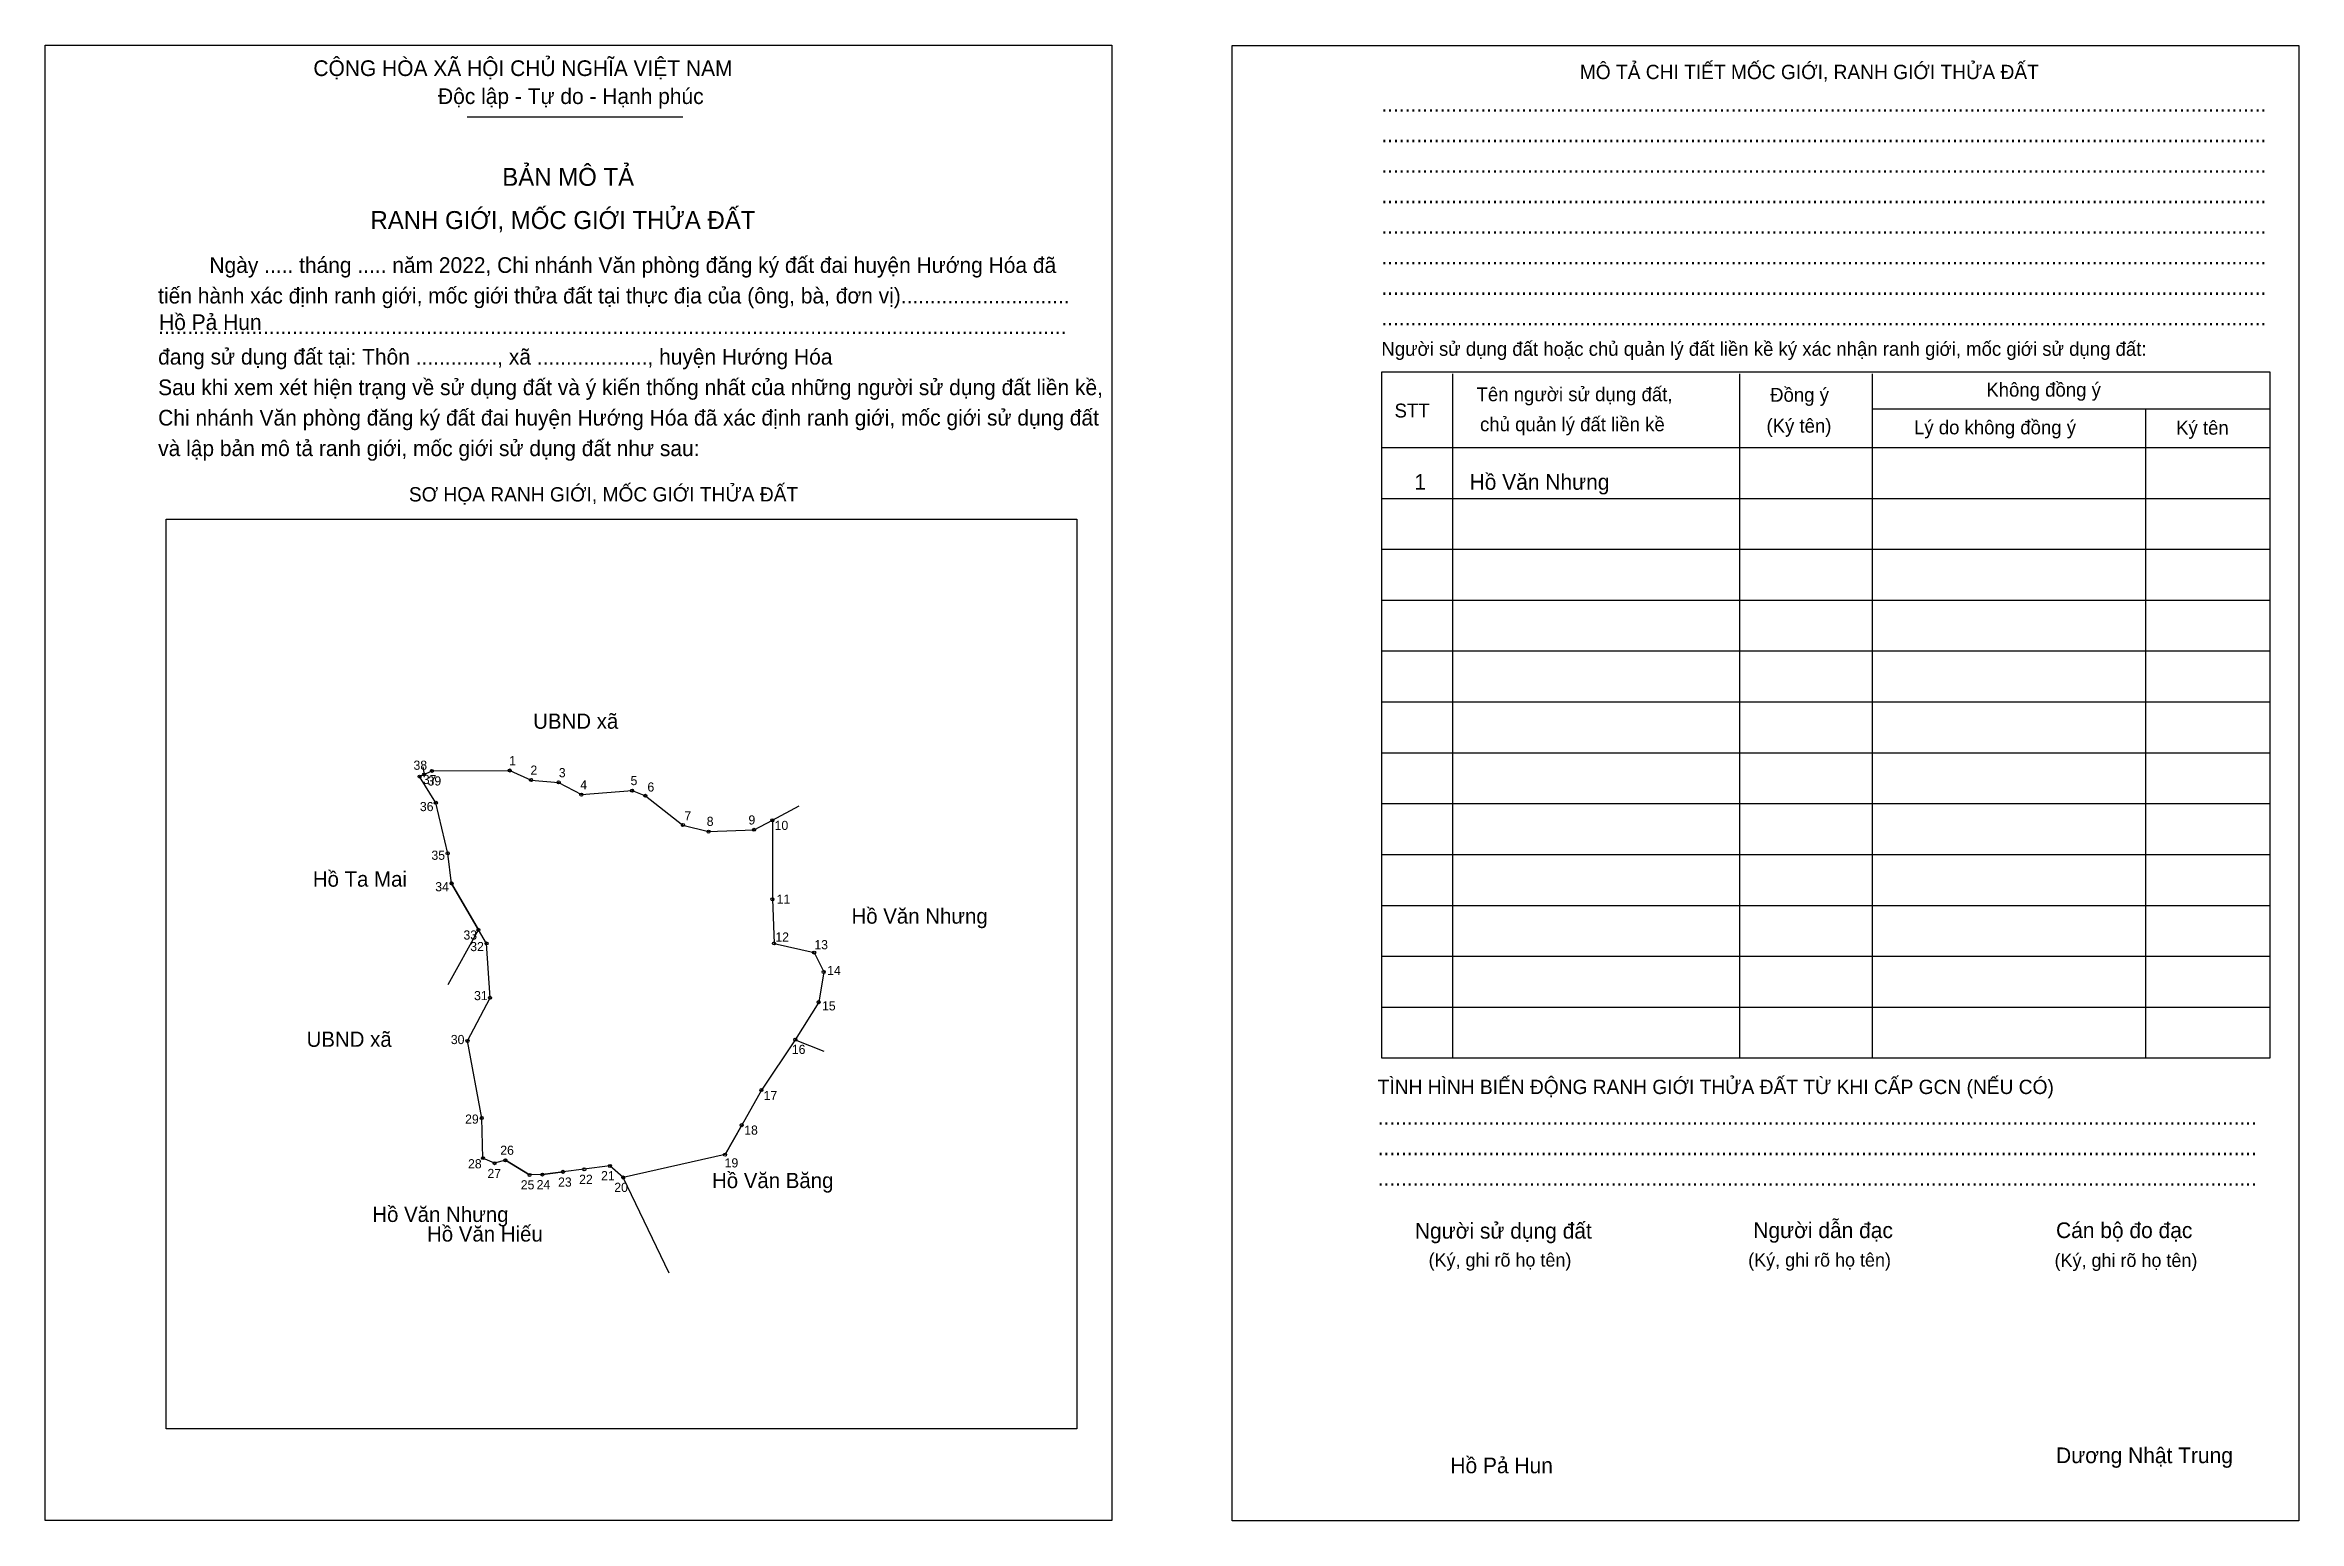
# Model space of a CAD drawing. Extents: x 545130 to 546361, y 1834938 to 1835744.
import ezdxf

# ---------------------------------------------------------------- set-up
doc = ezdxf.new("R2010")
doc.units = 0
for name, color, linetype in [('Level 1', 7, 'Continuous'), ('Level 10', 7, 'Continuous'), ('Level 11', 7, 'Continuous'), ('Level 2', 7, 'Continuous'), ('Level 25', 7, 'Continuous'), ('Level 27', 7, 'Continuous'), ('Level 36', 7, 'Continuous'), ('Level 52', 7, 'Continuous'), ('Level 55', 7, 'Continuous'), ('Level 6', 7, 'Continuous'), ('Level 9', 7, 'Continuous')]:
    doc.layers.add(name, color=color, linetype=linetype)

msp = doc.modelspace()

# ---------------------------------------------------------------- linework, layer by layer
at = {"layer": 'Level 1'}
for p, q in [((545129.9, 1835744.4), (545129.9, 1835744.4)), ((545778.4, 1835744.1), (545778.4, 1835744.1)), ((545360.6, 1835705.2), (545478.4, 1835705.2)), ((545898.9, 1835564.8), (545898.9, 1835190.9)), ((546055.7, 1835564.8), (546055.7, 1835190.9)), ((546128.2, 1835564.8), (546128.2, 1835190.9)), ((546128.2, 1835545.6), (546345.6, 1835545.6)), ((546277.5, 1835545.6), (546277.5, 1835190.9)), ((545860, 1835524.5), (546345.6, 1835524.5)), ((545860, 1835496.7), (546345.6, 1835496.7)), ((545196.1, 1835485.3), (545196.1, 1835485.3)), ((545860, 1835468.9), (546345.6, 1835468.9)), ((545860, 1835441.1), (546345.6, 1835441.1)), ((545860, 1835413.3), (546345.6, 1835413.3)), ((545860, 1835385.5), (546345.6, 1835385.5)), ((545860, 1835357.7), (546345.6, 1835357.7)), ((545860, 1835329.9), (546345.6, 1835329.9)), ((545860, 1835302.1), (546345.6, 1835302.1)), ((545860, 1835274.3), (546345.6, 1835274.3)), ((545860, 1835246.5), (546345.6, 1835246.5)), ((545860, 1835218.7), (546345.6, 1835218.7)), ((545693.7, 1834988.2), (545693.7, 1834988.2)), ((545712.8, 1834938.2), (545712.8, 1834938.2)), ((546361.3, 1834937.9), (546361.3, 1834937.9))]:
    msp.add_line(p, q, dxfattribs=at)
for points in [[(546345.6, 1835565.7), (545860, 1835565.7), (545860, 1835190.9), (546345.6, 1835190.9)], [(545196.1, 1835485.3), (545693.7, 1835485.3), (545693.7, 1834988.2), (545196.1, 1834988.2)]]:
    msp.add_lwpolyline(points, close=True, dxfattribs=at)
at = {"layer": 'Level 10'}
for p, q in [((545336.3, 1835350), (545337, 1835345.8)), ((545350.2, 1835231.1), (545366.7, 1835260.9)), ((545470.9, 1835073.4), (545445.8, 1835125.6))]:
    msp.add_line(p, q, dxfattribs=at)
msp.add_lwpolyline([(545375.5, 1835133.4), (545369.1, 1835136.2), (545368.5, 1835158.1), (545360.7, 1835200.2), (545373, 1835223.8), (545371.1, 1835253.5), (545366.7, 1835260.9), (545352, 1835286.3), (545349.9, 1835302.7), (545343.4, 1835330.4), (545334.5, 1835344.7), (545337, 1835345.8), (545341.3, 1835347.8), (545383.8, 1835348), (545395.4, 1835342.8), (545410.5, 1835341.5), (545422.9, 1835334.8), (545450.6, 1835337), (545457.9, 1835334.2), (545478.4, 1835318.2), (545492.4, 1835314.6), (545517.3, 1835315.6), (545527.3, 1835320.8), (545527.3, 1835277.6), (545528.2, 1835253.5), (545550.1, 1835248.5), (545555.3, 1835237.9), (545552.6, 1835221.4), (545539.8, 1835200.9), (545521.3, 1835173.4), (545510.5, 1835154.2), (545501.4, 1835138.1), (545445.8, 1835125.6), (545438.5, 1835131.9), (545424.5, 1835130.1), (545412.9, 1835128.7), (545401.6, 1835127.2), (545394.6, 1835127), (545381.4, 1835135)], close=True, dxfattribs=at)
at = {"layer": 'Level 11'}
for centre in [(545334.5, 1835344.7), (545337, 1835345.8), (545341.3, 1835347.8), (545383.8, 1835348), (545395.4, 1835342.8), (545410.5, 1835341.5), (545422.9, 1835334.8), (545450.6, 1835337), (545457.9, 1835334.2), (545343.4, 1835330.4), (545527.3, 1835320.8), (545478.4, 1835318.2), (545492.4, 1835314.6), (545517.3, 1835315.6), (545349.9, 1835302.7), (545352, 1835286.3), (545527.3, 1835277.6), (545366.7, 1835260.9), (545371.1, 1835253.5), (545528.2, 1835253.5), (545550.1, 1835248.5), (545555.3, 1835237.9), (545373, 1835223.8), (545552.6, 1835221.4), (545360.7, 1835200.2), (545539.8, 1835200.9), (545521.3, 1835173.4), (545368.5, 1835158.1), (545510.5, 1835154.2), (545369.1, 1835136.2), (545381.4, 1835135), (545501.4, 1835138.1), (545375.5, 1835133.4), (545375.5, 1835133.4), (545394.6, 1835127), (545401.6, 1835127.2), (545412.9, 1835128.7), (545424.5, 1835130.1), (545438.5, 1835131.9), (545445.8, 1835125.6)]:
    msp.add_circle(centre, 0.834, dxfattribs=at)
at = {"layer": 'Level 2'}
for points in [[(545129.9, 1835744.4), (545712.8, 1835744.4), (545712.8, 1834938.2), (545129.9, 1834938.2)], [(545778.4, 1835744.1), (546361.3, 1835744.1), (546361.3, 1834937.9), (545778.4, 1834937.9)]]:
    msp.add_lwpolyline(points, close=True, dxfattribs=at)
at = {"layer": 'Level 25'}
for p, q in [((545341.3, 1835347.8), (545383.8, 1835348)), ((545410.5, 1835341.5), (545422.9, 1835334.8)), ((545422.9, 1835334.8), (545450.6, 1835337)), ((545352, 1835286.3), (545366.7, 1835260.9)), ((545555.3, 1835237.9), (545552.6, 1835221.4)), ((545368.5, 1835158.1), (545360.7, 1835200.2)), ((545501.4, 1835138.1), (545510.5, 1835154.2)), ((545381.4, 1835135), (545394.6, 1835127)), ((545401.6, 1835127.2), (545412.9, 1835128.7))]:
    msp.add_line(p, q, dxfattribs=at)
at = {"layer": 'Level 27'}
for p, q in [((545527.3, 1835320.8), (545542, 1835328.7)), ((545539.8, 1835200.9), (545555.3, 1835194.7))]:
    msp.add_line(p, q, dxfattribs=at)

# ---------------------------------------------------------------- texts
at = {"layer": 'Level 1'}
for s, height, p in [('CỘNG HÒA XÃ HỘI CHỦ NGHĨA VIỆT NAM', 8.562, (545276.5, 1835727.5)), ('MÔ TẢ CHI TIẾT MỐC GIỚI, RANH GIỚI THỬA ĐẤT', 7.828, (545968.4, 1835725.8)), ('Độc lập - Tự do - Hạnh phúc', 8.562, (545344.6, 1835712.2)), ('........................................................................................................................................................', 8.5619, (545860, 1835708)), ('........................................................................................................................................................', 8.5619, (545860, 1835691.3)), ('BẢN MÔ TẢ', 9.79, (545379.7, 1835667.5)), ('........................................................................................................................................................', 8.5619, (545860, 1835674.6)), ('RANH GIỚI, MỐC GIỚI THỬA ĐẤT', 9.786, (545307.7, 1835643.9)), ('........................................................................................................................................................', 8.5619, (545860, 1835658)), ('........................................................................................................................................................', 8.5619, (545860, 1835641.3)), ('Ngày ..... tháng ..... năm 2022, Chi nhánh Văn phòng đăng ký đất đai huyện Hướng Hóa đã', 8.562, (545219.7, 1835619.9)), ('........................................................................................................................................................', 8.5619, (545860, 1835624.6)), ('tiến hành xác định ranh giới, mốc giới thửa đất tại thực địa của (ông, bà, đơn vị).............................', 8.5619, (545191.7, 1835603.2)), ('........................................................................................................................................................', 8.5619, (545860, 1835607.9)), ('........................................................................................................................................................', 8.5619, (545860, 1835591.2)), ('đang sử dụng đất tại: Thôn .............., xã ..................., huyện Hướng Hóa', 8.562, (545191.7, 1835569.8)), ('............................................................................................................................................................', 8.5619, (545191.7, 1835586.5)), ('Người sử dụng đất hoặc chủ quản lý đất liền kề ký xác nhận ranh giới, mốc giới sử dụng đất:', 7.584, (545860, 1835574.6)), ('Sau khi xem xét hiện trạng về sử dụng đất và ý kiến thống nhất của những người sử dụng đất liền kề,', 8.562, (545191.7, 1835553.1)), ('Tên người sử dụng đất,', 7.584, (545912, 1835549.8)), ('Đồng ý', 7.58, (546072.4, 1835549.5)), ('Không đồng ý', 7.584, (546190.5, 1835552.3)), ('Chi nhánh Văn phòng đăng ký đất đai huyện Hướng Hóa đã xác định ranh giới, mốc giới sử dụng đất', 8.562, (545191.7, 1835536.5)), ('STT', 7.58, (545867.2, 1835540.9)), ('chủ quản lý đất liền kề', 7.584, (545913.9, 1835533.4)), ('và lập bản mô tả ranh giới, mốc giới sử dụng đất như sau:', 8.562, (545191.7, 1835519.8)), ('(Ký tên)', 7.58, (546070.4, 1835532.6)), ('Lý do không đồng ý', 7.584, (546151, 1835531.7)), ('Ký tên', 7.58, (546294.2, 1835531.5)), ('SƠ HỌA RANH GIỚI, MỐC GIỚI THỬA ĐẤT', 7.828, (545328.7, 1835495)), ('TÌNH HÌNH BIẾN ĐỘNG RANH GIỚI THỬA ĐẤT TỪ KHI CẤP GCN (NẾU CÓ)', 7.828, (545858, 1835171.2)), ('.......................................................................................................................................................', 8.5619, (545858, 1835154.5)), ('.......................................................................................................................................................', 8.5619, (545858, 1835137.8)), ('.......................................................................................................................................................', 8.5619, (545858, 1835121.1)), ('Người sử dụng đất', 8.562, (545878.3, 1835092.2)), ('Người dẫn đạc', 8.562, (546063.2, 1835092.5)), ('Cán bộ đo đạc', 8.562, (546228.6, 1835092.5)), ('(Ký, ghi rõ họ tên)', 7.339, (545885.8, 1835076.9)), ('(Ký, ghi rõ họ tên)', 7.339, (546060.4, 1835076.9)), ('(Ký, ghi rõ họ tên)', 7.339, (546227.8, 1835076.7)), ('Dương Nhật Trung', 8.562, (546228.6, 1834969.5))]:
    msp.add_text(s, height=height, dxfattribs=at).set_placement(p)
at = {"layer": 'Level 36'}
for s, p in [('UBND xã', (545396.6, 1835370.8)), ('Hồ Ta Mai', (545276.2, 1835284.5)), ('Hồ Văn Nhưng', (545570.5, 1835264.3)), ('UBND xã', (545272.8, 1835197)), ('Hồ Văn Băng', (545494.3, 1835119.8)), ('Hồ Văn Nhưng', (545308.7, 1835101.3)), ('Hồ Văn Hiếu', (545338.6, 1835090.6))]:
    msp.add_text(s, height=8.34, dxfattribs=at).set_placement(p)
at = {"layer": 'Level 52'}
for s, height, p in [('1', 8.56, (545878, 1835501.4)), ('Hồ Văn Nhưng', 8.562, (545908.2, 1835501.4))]:
    msp.add_text(s, height=height, dxfattribs=at).set_placement(p)
at = {"layer": 'Level 55'}
for s, p in [('37', (545334.1, 1835344.7)), ('38', (545336.6, 1835345.8)), ('39', (545340.9, 1835347.8)), ('1', (545383.6, 1835348)), ('2', (545395.2, 1835342.8)), ('3', (545410.4, 1835341.5)), ('4', (545422.7, 1835334.8)), ('5', (545450.5, 1835337)), ('6', (545457.8, 1835334.2)), ('36', (545343, 1835330.4)), ('10', (545526.9, 1835320.8)), ('7', (545478.3, 1835318.2)), ('8', (545492.2, 1835314.6)), ('9', (545517.1, 1835315.6)), ('35', (545349.5, 1835302.7)), ('34', (545351.6, 1835286.3)), ('11', (545526.9, 1835277.6)), ('33', (545366.4, 1835260.9)), ('32', (545370.7, 1835253.5)), ('12', (545527.8, 1835253.5)), ('13', (545549.8, 1835248.5)), ('14', (545554.9, 1835237.9)), ('31', (545372.6, 1835223.8)), ('15', (545552.3, 1835221.4)), ('30', (545360.3, 1835200.2)), ('16', (545539.4, 1835200.9)), ('17', (545520.9, 1835173.4)), ('29', (545368.1, 1835158.1)), ('18', (545510.1, 1835154.2)), ('28', (545368.8, 1835136.2)), ('26', (545381, 1835135)), ('19', (545501, 1835138.1)), ('27', (545375.1, 1835133.4)), ('25', (545394.2, 1835127)), ('24', (545401.2, 1835127.2)), ('23', (545412.5, 1835128.7)), ('22', (545424.1, 1835130.1)), ('21', (545438.1, 1835131.9)), ('20', (545445.4, 1835125.6))]:
    msp.add_text(s, height=0.556, dxfattribs=at).set_placement(p)
at = {"layer": 'Level 6'}
for p in [(545192.2, 1835588.7), (545897.7, 1834964)]:
    msp.add_text('Hồ Pả Hun', height=8.56, dxfattribs=at).set_placement(p)
at = {"layer": 'Level 9'}
for s, p in [('38', (545331.2, 1835348.4)), ('37', (545336.3, 1835340.6)), ('39', (545338.9, 1835339.8)), ('1', (545383.5, 1835350.9)), ('2', (545395.1, 1835345.7)), ('3', (545410.6, 1835344.3)), ('5', (545449.8, 1835340)), ('4', (545422.3, 1835337.7)), ('6', (545459, 1835336.5)), ('36', (545334.7, 1835325.8)), ('7', (545479.2, 1835320.7)), ('8', (545491.4, 1835317.7)), ('9', (545514.2, 1835318.5)), ('10', (545528.5, 1835315.5)), ('35', (545341, 1835299.2)), ('34', (545343.1, 1835282)), ('11', (545529.6, 1835275.2)), ('33', (545358.5, 1835255.6)), ('12', (545528.9, 1835254.5)), ('32', (545362.2, 1835249.3)), ('13', (545550.2, 1835250.3)), ('14', (545557.2, 1835236.2)), ('31', (545364.3, 1835222.5)), ('15', (545554.4, 1835216.9)), ('30', (545351.6, 1835198.5)), ('16', (545537.9, 1835193.1)), ('17', (545522.5, 1835167.9)), ('29', (545359.4, 1835155)), ('18', (545511.9, 1835149)), ('28', (545361, 1835130.6)), ('26', (545378.6, 1835138)), ('19', (545501.2, 1835131.1)), ('27', (545371.6, 1835125.3)), ('25', (545389.8, 1835119.1)), ('24', (545398.5, 1835119.2)), ('23', (545410.2, 1835120.6)), ('22', (545421.7, 1835122.1)), ('21', (545433.7, 1835124.1)), ('20', (545440.9, 1835117.7))]:
    msp.add_text(s, height=5, dxfattribs=at).set_placement(p)

doc.saveas('drawing.dxf')
